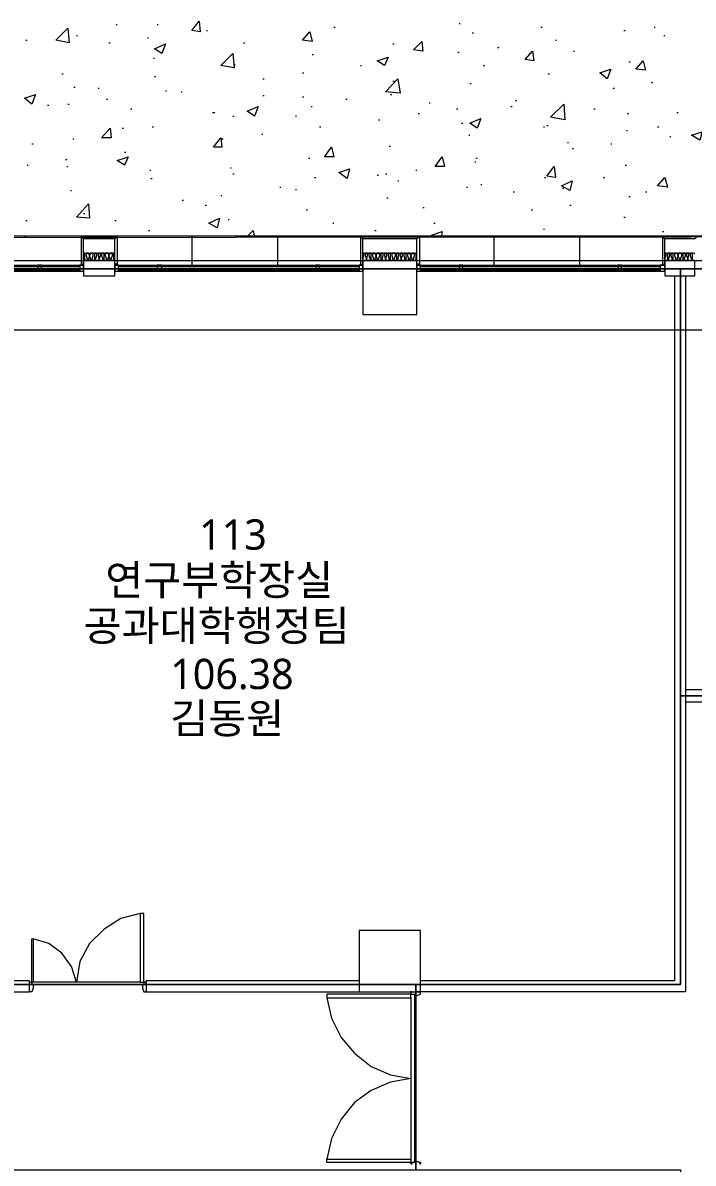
# Model space of a CAD drawing. Header units: millimetres. Extents: x -4011 to 126995, y -1911 to 106700.
# Drawn here: x 89464 to 98122, y 27412 to 42148 of the extents above; entities that cross this region are included whole.
import ezdxf

# ---------------------------------------------------------------- set-up
doc = ezdxf.new("R2010")
doc.units = ezdxf.units.MM
doc.layers.add('PDF_문자', color=7, linetype='Continuous')
doc.layers.add('PDF_형상', color=7, linetype='Continuous')
doc.styles.add('PDF 맑은 고딕', font='malgun.ttf')

msp = doc.modelspace()

# ---------------------------------------------------------------- linework, layer by layer
at = {"layer": 'PDF_형상', "lineweight": 5}
for points in [[(95938, 46539), (82959, 38969), (76694, 38969), (76694, 36466), (79306, 36466), (79306, 38969), (82959, 38969), (86456, 38969), (86456, 32472), (84202, 32472), (84202, 29720), (86456, 29720), (86456, 38969), (109446, 38969), (109446, 32052), (109446, 29705), (109446, 24482), (105451, 24482), (105451, 20472), (78933, 20472), (78933, 20720), (71969, 20720)], [(94679, 45762), (83658, 39389), (86316, 39373), (109865, 39389), (109865, 30622), (110098, 30622), (110098, 45358)], [(71705, 42218), (71705, 30979), (67057, 30979), (67057, 29720), (64446, 29720), (64446, 29674), (62472, 29674), (62472, 27326), (71969, 27326), (71969, 23720), (78933, 23720), (78933, 27326), (94539, 27326), (94539, 29720), (86456, 29720), (84202, 29720), (84202, 30979), (82959, 30979), (82959, 30886), (76694, 30886), (76694, 38969), (79321, 38969), (79321, 42668)], [(90668, 42124), (90684, 42124)], [(91197, 42124), (91212, 42124)], [(91834, 42047), (91850, 42047)], [(93482, 42093), (93497, 42093)], [(95098, 42140), (95114, 42140)], [(95269, 42016), (95285, 42016)], [(96155, 42093), (96171, 42093)], [(97228, 42047), (97244, 42047)], [(97617, 42093), (97632, 42093)], [(89503, 41922), (89518, 41922)], [(90155, 41984), (90171, 41984)], [(90575, 41891), (90591, 41891)], [(91073, 41953), (91088, 41953)], [(92316, 41891), (92332, 41891)], [(94244, 41876), (94259, 41876)], [(96342, 41922), (96358, 41922)], [(97741, 41984), (97756, 41984)], [(93202, 41736), (93218, 41736)], [(95083, 41767), (95098, 41767)], [(95596, 41829), (95611, 41829)], [(96575, 41782), (96591, 41782)], [(91150, 41689), (91166, 41689)], [(92192, 41611), (92207, 41611)], [(93824, 41596), (93839, 41596)], [(95409, 41596), (95425, 41596)], [(97290, 41642), (97306, 41642)], [(89969, 41487), (89984, 41487)], [(91166, 41456), (91181, 41456)], [(92565, 41425), (92580, 41425)], [(93078, 41503), (93093, 41503)], [(96249, 41487), (96264, 41487)], [(90124, 41316), (90140, 41316)], [(90435, 41301), (90451, 41301)], [(91306, 41269), (91321, 41269)], [(94244, 41394), (94259, 41394)], [(95238, 41363), (95254, 41363)], [(97088, 41301), (97104, 41301)], [(97585, 41378), (97601, 41378)], [(90544, 41161), (90560, 41161)], [(91508, 41254), (91523, 41254)], [(92565, 41207), (92580, 41207)], [(93078, 41192), (93093, 41192)], [(93637, 41161), (93653, 41161)], [(94212, 41223), (94228, 41223)], [(94710, 41114), (94725, 41114)], [(95829, 41145), (95845, 41145)], [(89782, 41083), (89798, 41083)], [(90047, 41098), (90062, 41098)], [(90855, 41036), (90870, 41036)], [(91912, 40990), (91927, 40990), (91943, 40990)], [(93187, 41067), (93202, 41067)], [(94570, 40974), (94585, 40974)], [(95067, 41036), (95083, 41036)], [(95767, 41067), (95782, 41067)], [(96839, 41036), (96855, 41036)], [(97275, 40974), (97290, 40974)], [(97912, 40990), (97927, 40990)], [(92176, 40943), (92192, 40943)], [(92984, 40943), (93000, 40943)], [(94057, 40896), (94073, 40896)], [(95130, 40850), (95145, 40850)], [(96233, 40819), (96249, 40819)], [(90746, 40788), (90762, 40788)], [(91135, 40803), (91150, 40803)], [(92549, 40710), (92565, 40710)], [(93295, 40803), (93311, 40803)], [(95223, 40694), (95238, 40694)], [(96187, 40803), (96202, 40803)], [(97259, 40756), (97275, 40756)], [(97663, 40803), (97679, 40803)], [(97819, 40679), (97834, 40679)], [(89580, 40585), (89596, 40585)], [(90109, 40648), (90124, 40648)], [(92036, 40648), (92052, 40648)], [(94197, 40554), (94212, 40554)], [(96497, 40601), (96513, 40601)], [(96560, 40523), (96575, 40523)], [(97057, 40585), (97073, 40585)], [(90016, 40383), (90031, 40383)], [(90777, 40477), (90793, 40477)], [(93155, 40399), (93171, 40399)], [(95316, 40399), (95332, 40399)], [(89518, 40306), (89534, 40306)], [(90031, 40290), (90047, 40290)], [(91104, 40244), (91119, 40244)], [(92145, 40275), (92161, 40275)], [(94539, 40244), (94554, 40244)], [(95301, 40352), (95316, 40352)], [(97244, 40306), (97259, 40306)], [(91119, 40135), (91135, 40135)], [(92176, 40197), (92192, 40197)], [(93233, 40150), (93249, 40150)], [(94041, 40181), (94057, 40181)], [(94150, 40197), (94166, 40197)], [(94306, 40104), (94321, 40104)], [(96202, 40150), (96218, 40150)], [(96964, 40150), (96979, 40150)], [(90078, 39979), (90093, 39979)], [(92782, 40026), (92798, 40026)], [(92984, 39995), (93000, 39995)], [(95192, 40026), (95207, 40026)], [(95378, 40057), (95394, 40057)], [(95798, 39964), (95813, 39964)], [(96435, 40010), (96451, 40010)], [(97508, 39964), (97523, 39964)], [(91523, 39855), (91539, 39855)], [(91819, 39793), (91834, 39793)], [(92021, 39917), (92036, 39917)], [(94166, 39886), (94181, 39886)], [(96528, 39793), (96544, 39793)], [(97290, 39902), (97306, 39902)], [(90249, 39684), (90264, 39684)], [(93124, 39731), (93140, 39731)], [(94632, 39762), (94648, 39762)], [(96031, 39731), (96047, 39731)], [(89503, 39591), (89518, 39591)], [(90653, 39591), (90668, 39591)], [(92114, 39606), (92130, 39606)], [(93466, 39560), (93482, 39560)], [(94772, 39560), (94788, 39560)], [(97228, 39637), (97244, 39637)], [(109865, 39389), (83052, 39389), (84622, 39389), (84591, 39358), (83052, 39358)], [(89487, 39389), (89503, 39389)], [(91088, 39466), (91104, 39466)], [(91648, 39389), (91648, 39016)], [(92347, 39373), (92440, 39466), (92456, 39373)], [(92751, 39389), (92751, 39016)], [(93513, 39389), (93528, 39389)], [(94010, 39466), (94026, 39466)], [(94772, 39373), (94741, 39404), (94881, 39451), (94865, 39373)], [(95549, 39389), (95549, 39016)], [(96187, 39482), (96202, 39482)], [(96653, 39389), (96653, 39016)], [(97725, 39451), (97741, 39451)], [(87047, 39078), (109554, 39078)], [(98130, 39078), (98114, 39078), (98114, 39093), (98114, 39140), (98114, 39171), (98098, 39171), (98083, 39171), (98083, 39140), (98098, 39093), (98098, 39078), (98083, 39078), (98067, 39078), (98052, 39078), (98052, 39093), (98067, 39140), (98067, 39171), (98052, 39171), (98036, 39171), (98036, 39140), (98052, 39093), (98052, 39078), (98036, 39078), (98021, 39078), (98005, 39078), (98005, 39093), (98021, 39140), (98021, 39171), (98005, 39171), (97990, 39171), (97990, 39140), (97990, 39093), (97990, 39078), (97974, 39078), (97959, 39078), (97959, 39093), (97974, 39140), (97974, 39171), (97959, 39171), (97927, 39171), (97927, 39140), (97912, 39171), (97896, 39171), (97881, 39171), (97881, 39140), (97896, 39093), (97896, 39078), (97881, 39078), (97865, 39078), (97865, 39093), (97865, 39140), (97865, 39171), (97850, 39171), (97834, 39171), (97834, 39140), (97850, 39093), (97850, 39078), (97834, 39078), (97819, 39078), (97803, 39078), (97803, 39093), (97819, 39140), (97819, 39171), (97803, 39171), (97788, 39171), (97788, 39140), (97788, 39093), (97788, 39078), (97772, 39078), (97756, 39078), (97756, 39093), (97772, 39140), (97772, 39171), (97756, 39171), (98145, 39171)], [(87047, 39016), (90249, 39016)], [(87047, 38938), (90249, 38938)], [(87109, 39000), (90202, 39000)], [(87109, 38953), (90202, 38953)], [(90653, 39016), (93855, 39016)], [(90653, 38938), (93855, 38938)], [(90699, 39000), (93808, 39000)], [(90699, 38953), (93808, 38953)], [(94554, 39016), (97756, 39016)], [(94554, 38938), (97756, 38938)], [(94601, 39000), (97694, 39000)], [(94601, 38953), (97694, 38953)], [(98021, 38876), (98021, 29627), (94554, 29627)], [(97881, 38876), (97881, 29767), (94601, 29767)], [(109352, 38176), (86549, 38176)], [(98021, 33373), (103150, 33373), (103150, 33528), (98021, 33528)], [(90979, 30637), (90731, 30575), (90513, 30435), (90326, 30249), (90202, 30016), (90155, 29751), (90093, 29953), (89969, 30124), (89798, 30249), (89596, 30311)], [(87047, 29627), (89549, 29627), (89549, 29767), (87047, 29767)], [(93808, 29767), (91057, 29767), (91057, 29627), (93808, 29627), (94601, 29627)], [(89549, 29736), (89549, 29751), (89580, 29751), (89580, 29720), (89596, 29720), (89596, 29674), (89580, 29627), (89549, 29627), (89549, 29642)], [(90979, 29751), (89596, 29751)], [(89596, 29720), (91010, 29720)], [(91057, 29736), (91057, 29751), (91026, 29751), (91026, 29720), (91010, 29720), (91010, 29674), (91026, 29627), (91057, 29627), (91057, 29642)], [(94492, 29627), (94477, 29627), (94477, 29596), (94523, 29596), (94523, 29580), (94554, 29580), (94601, 29596), (94601, 29627), (94585, 29627)], [(93389, 29549), (93451, 29285), (93575, 29036), (93746, 28834), (93964, 28663), (94212, 28554), (94477, 28508), (94212, 28461), (93964, 28352), (93746, 28197), (93575, 27979), (93451, 27731), (93389, 27466)], [(94477, 29549), (94477, 27466)], [(94523, 29580), (94523, 27435)]]:
    msp.add_lwpolyline(points, dxfattribs=at)
for points in [[(91741, 42171), (91756, 42031), (91648, 42047)], [(90062, 41891), (89891, 41922), (90047, 42078)], [(93171, 42031), (93202, 41907), (93078, 41922)], [(91306, 41876), (91259, 41751), (91166, 41813)], [(94617, 41907), (94632, 41782), (94508, 41798)], [(92192, 41565), (92021, 41596), (92176, 41751)], [(94181, 41705), (94135, 41596), (94041, 41658)], [(96047, 41782), (96062, 41658), (95953, 41674)], [(97477, 41658), (97508, 41534), (97383, 41549)], [(94337, 41238), (94150, 41254), (94306, 41425)], [(97057, 41549), (97010, 41425), (96917, 41503)], [(89627, 41223), (89580, 41098), (89487, 41176)], [(92503, 41067), (92456, 40943), (92363, 41005)], [(96466, 40896), (96280, 40927), (96451, 41098)], [(95378, 40912), (95332, 40788), (95238, 40850)], [(90591, 40788), (90606, 40663), (90482, 40663)], [(98238, 40741), (98207, 40632), (98098, 40694)], [(92021, 40663), (92036, 40539), (91927, 40539)], [(93451, 40539), (93482, 40415), (93358, 40415)], [(90824, 40415), (90777, 40306), (90684, 40368)], [(94881, 40415), (94912, 40290), (94788, 40290)], [(93684, 40259), (93653, 40135), (93544, 40212)], [(96326, 40290), (96342, 40150), (96233, 40166)], [(96560, 40104), (96528, 39979), (96420, 40041)], [(97756, 40150), (97788, 40026), (97663, 40041)], [(90326, 39622), (90155, 39637), (90311, 39808)], [(92005, 39622), (91974, 39497), (91865, 39560)], [(90249, 39358), (90218, 39389), (90218, 39031), (90249, 39031), (90249, 39358), (90218, 39389), (90684, 39389), (90653, 39358)], [(90653, 39358), (90684, 39389), (90684, 39031), (90653, 39031)], [(93855, 39358), (93824, 39389), (93824, 39031), (93855, 39031)], [(93855, 39358), (93824, 39389), (94585, 39389), (94554, 39358)], [(94554, 39358), (94585, 39389), (94585, 39031), (94554, 39031)], [(97756, 39358), (97725, 39389), (98176, 39389), (98145, 39358)], [(97756, 39358), (97725, 39389), (97725, 39031), (97756, 39031)], [(90637, 39140), (90637, 39093), (90637, 39078), (90622, 39078), (90606, 39078), (90606, 39093), (90622, 39140), (90622, 39171), (90606, 39171), (90591, 39171), (90575, 39140), (90575, 39171), (90544, 39171), (90528, 39171), (90528, 39140), (90544, 39093), (90544, 39078), (90528, 39078), (90513, 39078), (90513, 39093), (90513, 39140), (90513, 39171), (90497, 39171), (90482, 39171), (90482, 39140), (90497, 39093), (90497, 39078), (90482, 39078), (90466, 39078), (90451, 39078), (90451, 39093), (90466, 39140), (90466, 39171), (90451, 39171), (90435, 39171), (90435, 39140), (90451, 39093), (90451, 39078), (90435, 39078), (90420, 39078), (90404, 39078), (90404, 39093), (90420, 39140), (90420, 39171), (90404, 39171), (90389, 39171), (90389, 39140), (90389, 39093), (90389, 39078), (90373, 39078), (90358, 39078), (90358, 39093), (90373, 39140), (90373, 39171), (90358, 39171), (90342, 39171), (90326, 39140), (90311, 39171), (90295, 39171), (90280, 39171), (90280, 39140), (90295, 39093), (90295, 39078), (90280, 39078), (90264, 39078), (90264, 39093), (90264, 39140), (90264, 39171), (90249, 39171), (90653, 39171), (90637, 39171)], [(90249, 39078), (90249, 38876), (90653, 38876), (90653, 39078)], [(90326, 39140), (90311, 39093), (90311, 39078), (90326, 39078), (90342, 39078), (90342, 39093)], [(90575, 39140), (90560, 39093), (90560, 39078), (90575, 39078), (90591, 39078), (90591, 39093)], [(94539, 39140), (94539, 39093), (94539, 39078), (94523, 39078), (94508, 39078), (94508, 39093), (94523, 39140), (94523, 39171), (94508, 39171), (94492, 39171), (94477, 39140), (94461, 39171), (94446, 39171), (94430, 39171), (94430, 39140), (94446, 39093), (94446, 39078), (94430, 39078), (94415, 39078), (94415, 39093), (94415, 39140), (94415, 39171), (94399, 39171), (94383, 39171), (94383, 39140), (94399, 39093), (94399, 39078), (94383, 39078), (94368, 39078), (94352, 39078), (94352, 39093), (94368, 39140), (94368, 39171), (94352, 39171), (94337, 39171), (94337, 39140), (94352, 39093), (94352, 39078), (94337, 39078), (94321, 39078), (94306, 39078), (94306, 39093), (94321, 39140), (94321, 39171), (94306, 39171), (94290, 39171), (94290, 39140), (94290, 39093), (94290, 39078), (94275, 39078), (94259, 39078), (94259, 39093), (94275, 39140), (94275, 39171), (94259, 39171), (94228, 39171), (94228, 39140), (94244, 39093), (94244, 39078), (94228, 39078), (94212, 39078), (94212, 39093), (94212, 39140), (94212, 39171), (94197, 39171), (94181, 39171), (94181, 39140), (94197, 39093), (94197, 39078), (94181, 39078), (94166, 39078), (94150, 39093), (94166, 39140), (94166, 39171), (94150, 39171), (94135, 39171), (94135, 39140), (94150, 39093), (94150, 39078), (94135, 39078), (94119, 39078), (94104, 39078), (94104, 39093), (94119, 39140), (94119, 39171), (94104, 39171), (94088, 39171), (94088, 39140), (94088, 39093), (94088, 39078), (94073, 39078), (94057, 39078), (94057, 39093), (94073, 39140), (94073, 39171), (94057, 39171), (94041, 39171), (94026, 39140), (94010, 39171), (93995, 39171), (93979, 39171), (93979, 39140), (93995, 39093), (93995, 39078), (93979, 39078), (93964, 39078), (93964, 39093), (93964, 39140), (93964, 39171), (93948, 39171), (93933, 39171), (93933, 39140), (93948, 39093), (93948, 39078), (93933, 39078), (93917, 39078), (93902, 39078), (93902, 39093), (93917, 39140), (93917, 39171), (93902, 39171), (93886, 39171), (93886, 39140), (93902, 39093), (93902, 39078), (93886, 39078), (93870, 39078), (93855, 39078), (93855, 39093), (93870, 39140), (93870, 39171), (93855, 39171), (94554, 39171), (94539, 39171)], [(94554, 39078), (93855, 39078), (93855, 38378), (94554, 38378)], [(94026, 39140), (94010, 39093), (94010, 39078), (94026, 39078), (94041, 39078), (94041, 39093)], [(94477, 39140), (94461, 39093), (94461, 39078), (94477, 39078), (94492, 39078), (94492, 39093)], [(98145, 39078), (97756, 39078), (97756, 38876), (98145, 38876)], [(97927, 39140), (97912, 39093), (97912, 39078), (97927, 39078), (97943, 39078), (97943, 39093)], [(86456, 38969), (86456, 32472), (86456, 29720), (97959, 29720), (97959, 33451), (97959, 38969)], [(89658, 38938), (89705, 38938), (89705, 39016), (89658, 39016)], [(90202, 38938), (90249, 38938), (90249, 39016), (90202, 39016)], [(90653, 38938), (90699, 38938), (90699, 39016), (90653, 39016)], [(91197, 38938), (91259, 38938), (91259, 39016), (91197, 39016)], [(93249, 38938), (93295, 38938), (93295, 39016), (93249, 39016)], [(93808, 38938), (93855, 38938), (93855, 39016), (93808, 39016)], [(94554, 38938), (94601, 38938), (94601, 39016), (94554, 39016)], [(95098, 38938), (95145, 38938), (95145, 39016), (95098, 39016)], [(97150, 38938), (97197, 38938), (97197, 39016), (97150, 39016)], [(97694, 38938), (97756, 38938), (97756, 39016), (97694, 39016)], [(97959, 38969), (97959, 33451), (104534, 33451), (104534, 38969)], [(104534, 32052), (104534, 33451), (97959, 33451), (97959, 29720), (94539, 29720), (94539, 27326), (97959, 27326), (97959, 26720), (105420, 26720), (105420, 32052)], [(91026, 29751), (91026, 30637), (90979, 30637), (90979, 29751)], [(94601, 30420), (93808, 30420), (93808, 29627), (94601, 29627)], [(89580, 29751), (89580, 30311), (89596, 30311), (89596, 29751)], [(94477, 29596), (93389, 29596), (93389, 29549), (94477, 29549)], [(94477, 27420), (93389, 27420), (93389, 27466), (94477, 27466)], [(94477, 27420), (93389, 27420), (93389, 27466), (94477, 27466)], [(94585, 27404), (94601, 27404), (94601, 27420), (94554, 27435), (94523, 27435), (94523, 27420), (94477, 27420), (94477, 27404), (94492, 27404), (94477, 27404), (94477, 27420), (94523, 27420), (94523, 27435), (94554, 27435), (94601, 27420), (94601, 27404)]]:
    msp.add_lwpolyline(points, close=True, dxfattribs=at)

# ---------------------------------------------------------------- texts
at = {"layer": 'PDF_문자', "char_height": 391, "attachment_point": 4, "style": 'PDF 맑은 고딕'}
for s, insert in [('113', (91741, 35533)), ('연구부학장실', (90529, 34927)), ('공과대학행정팀', (90249, 34336)), ('106.38', (91368, 33730)), ('김동원', (91368, 33140))]:
    msp.add_mtext(s, dxfattribs=dict(at, insert=insert))

doc.saveas('drawing.dxf')
